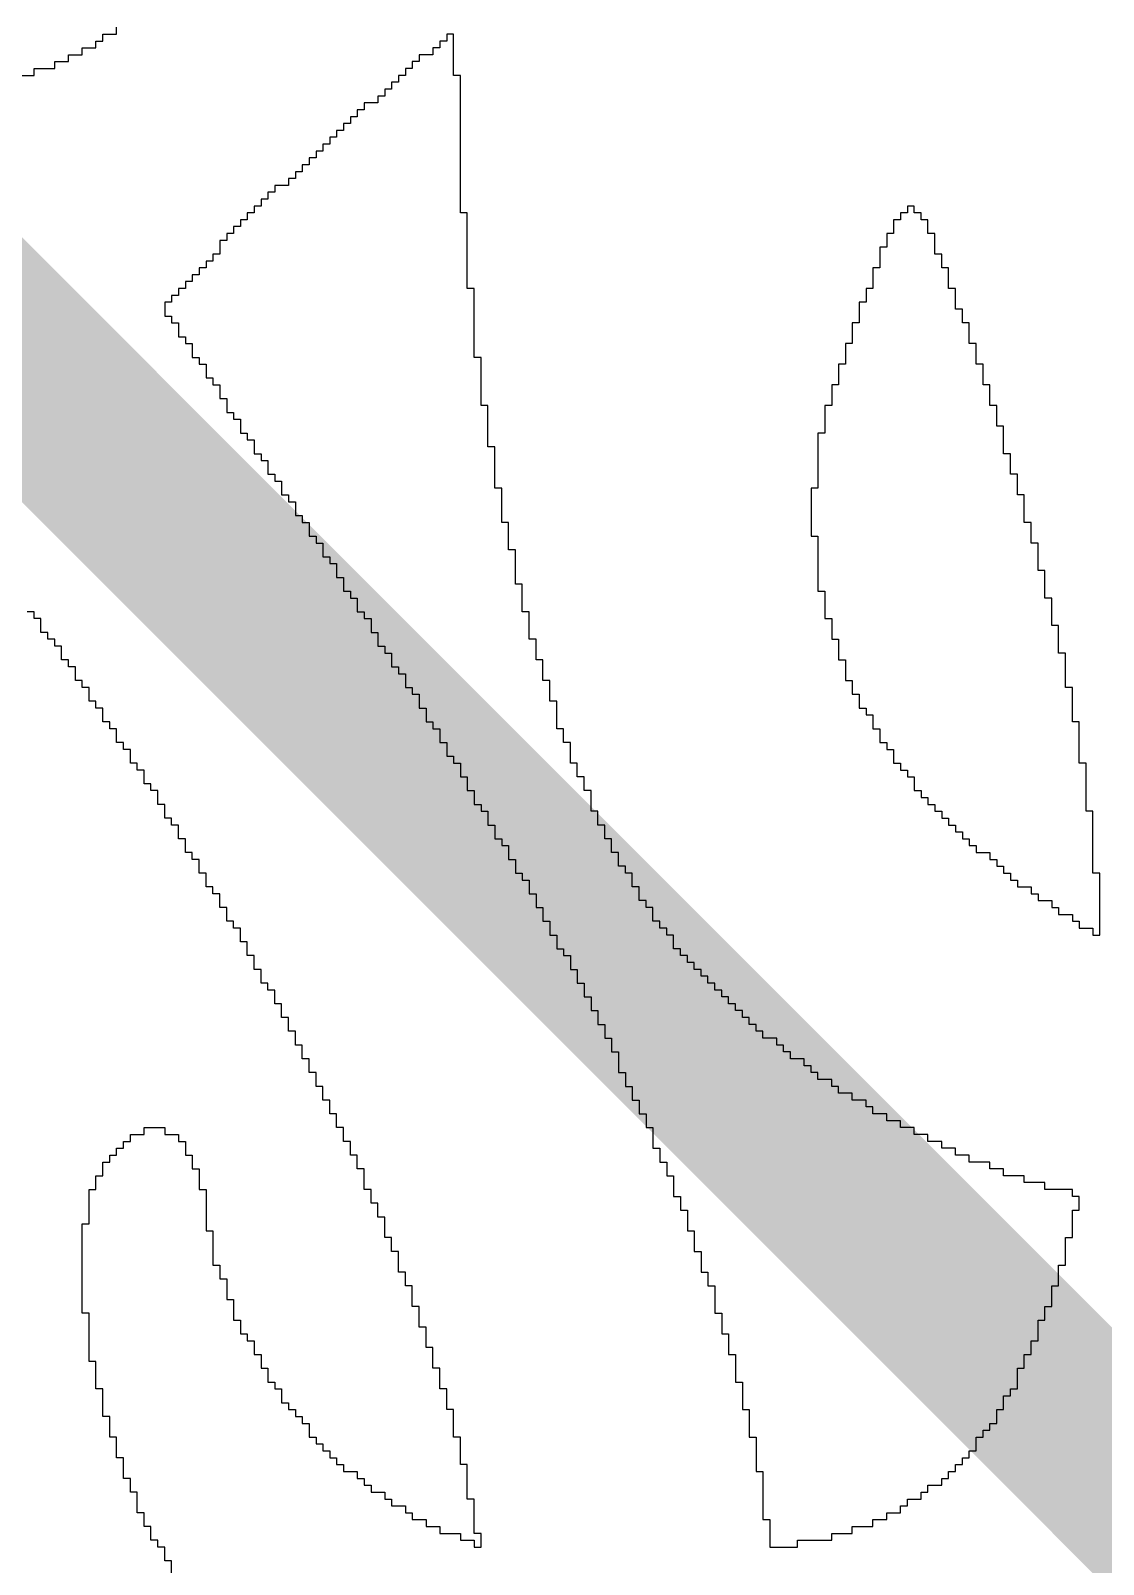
# Model space of a CAD drawing. Header units: inches. Extents: x -0.1 to 88.5, y -0.1 to 66.5.
# Drawn here: x 4.328 to 5.783, y 12.064 to 14.144 of the extents above; entities that cross this region are included whole.
import ezdxf

# ---------------------------------------------------------------- set-up
doc = ezdxf.new("R2010")
doc.units = ezdxf.units.IN
doc.layers.add('Mechanical 7', color=56, linetype='Continuous')
doc.layers.add('Top Overlay', color=2, linetype='Continuous')

msp = doc.modelspace()

# ---------------------------------------------------------------- linework, layer by layer
at = {"layer": 'Mechanical 7'}
msp.add_lwpolyline([(0, 18, 0.254, 0.254, 0), (18, 0, 0.254, 0.254, 0)], format="xyseb", dxfattribs=at)
at = {"layer": 'Top Overlay'}
for p, q in [((4.4444, 14.1392), (4.4444, 14.1485)), ((4.4164, 14.1205), (4.4164, 14.1298)), ((4.4164, 14.1298), (4.4257, 14.1298)), ((4.4257, 14.1298), (4.4257, 14.1392)), ((4.4257, 14.1392), (4.4444, 14.1392)), ((4.8922, 14.1298), (4.8828, 14.1298)), ((4.8828, 14.1298), (4.8828, 14.1205)), ((4.9015, 14.1392), (4.8922, 14.1392)), ((4.8922, 14.1392), (4.8922, 14.1298)), ((4.9015, 14.0832), (4.9015, 14.1392)), ((4.3791, 14.1019), (4.3791, 14.1112)), ((4.3791, 14.1112), (4.3978, 14.1112)), ((4.3978, 14.1112), (4.3978, 14.1205)), ((4.3978, 14.1205), (4.4164, 14.1205)), ((4.8735, 14.1112), (4.8548, 14.1112)), ((4.8548, 14.1112), (4.8548, 14.1019)), ((4.8828, 14.1205), (4.8735, 14.1205)), ((4.8735, 14.1205), (4.8735, 14.1112)), ((4.2858, 14.0832), (4.3325, 14.0832)), ((4.3325, 14.0832), (4.3325, 14.0925)), ((4.3325, 14.0925), (4.3604, 14.0925)), ((4.3604, 14.0925), (4.3604, 14.1019)), ((4.3604, 14.1019), (4.3791, 14.1019)), ((4.8362, 14.0832), (4.8269, 14.0832)), ((4.8269, 14.0832), (4.8269, 14.0739)), ((4.8455, 14.0925), (4.8362, 14.0925)), ((4.8362, 14.0925), (4.8362, 14.0832)), ((4.8548, 14.1019), (4.8455, 14.1019)), ((4.8455, 14.1019), (4.8455, 14.0925)), ((4.9108, 14.0832), (4.9015, 14.0832)), ((4.9108, 13.8966), (4.9108, 14.0832)), ((4.8175, 14.0646), (4.8082, 14.0646)), ((4.8082, 14.0646), (4.8082, 14.0552)), ((4.8269, 14.0739), (4.8175, 14.0739)), ((4.8175, 14.0739), (4.8175, 14.0646)), ((4.7989, 14.0459), (4.7802, 14.0459)), ((4.7802, 14.0459), (4.7802, 14.0366)), ((4.8082, 14.0552), (4.7989, 14.0552)), ((4.7989, 14.0552), (4.7989, 14.0459)), ((4.7709, 14.0272), (4.7616, 14.0272)), ((4.7616, 14.0272), (4.7616, 14.0179)), ((4.7802, 14.0366), (4.7709, 14.0366)), ((4.7709, 14.0366), (4.7709, 14.0272)), ((4.7522, 14.0086), (4.7429, 14.0086)), ((4.7429, 14.0086), (4.7429, 13.9993)), ((4.7616, 14.0179), (4.7522, 14.0179)), ((4.7522, 14.0179), (4.7522, 14.0086)), ((4.7243, 13.9806), (4.7149, 13.9806)), ((4.7149, 13.9806), (4.7149, 13.9713)), ((4.7336, 13.9899), (4.7243, 13.9899)), ((4.7243, 13.9899), (4.7243, 13.9806)), ((4.7429, 13.9993), (4.7336, 13.9993)), ((4.7336, 13.9993), (4.7336, 13.9899)), ((4.7056, 13.9619), (4.6963, 13.9619)), ((4.6963, 13.9619), (4.6963, 13.9526)), ((4.7149, 13.9713), (4.7056, 13.9713)), ((4.7056, 13.9713), (4.7056, 13.9619)), ((4.6869, 13.9433), (4.6776, 13.9433)), ((4.6776, 13.9433), (4.6776, 13.934)), ((4.6963, 13.9526), (4.6869, 13.9526)), ((4.6869, 13.9526), (4.6869, 13.9433)), ((4.659, 13.9246), (4.6496, 13.9246)), ((4.6496, 13.9246), (4.6496, 13.9153)), ((4.6776, 13.934), (4.659, 13.934)), ((4.659, 13.934), (4.659, 13.9246)), ((4.631, 13.8966), (4.6216, 13.8966)), ((4.6216, 13.8966), (4.6216, 13.8873)), ((4.6403, 13.906), (4.631, 13.906)), ((4.631, 13.906), (4.631, 13.8966)), ((4.6496, 13.9153), (4.6403, 13.9153)), ((4.6403, 13.9153), (4.6403, 13.906)), ((4.9201, 13.8966), (4.9108, 13.8966)), ((4.9201, 13.794), (4.9201, 13.8966)), ((5.5172, 13.8966), (5.5078, 13.8966)), ((5.5078, 13.8966), (5.5078, 13.8873)), ((5.5265, 13.906), (5.5172, 13.906)), ((5.5172, 13.906), (5.5172, 13.8966)), ((5.5265, 13.8966), (5.5265, 13.906)), ((5.5358, 13.8966), (5.5265, 13.8966)), ((5.5358, 13.8873), (5.5358, 13.8966)), ((4.6123, 13.878), (4.603, 13.878)), ((4.603, 13.878), (4.603, 13.8687)), ((4.6216, 13.8873), (4.6123, 13.8873)), ((4.6123, 13.8873), (4.6123, 13.878)), ((5.5078, 13.8873), (5.4985, 13.8873)), ((5.4985, 13.8873), (5.4985, 13.8687)), ((5.5451, 13.8873), (5.5358, 13.8873)), ((5.5451, 13.8687), (5.5451, 13.8873)), ((4.5937, 13.8593), (4.5843, 13.8593)), ((4.5843, 13.8593), (4.5843, 13.8407)), ((4.603, 13.8687), (4.5937, 13.8687)), ((4.5937, 13.8687), (4.5937, 13.8593)), ((5.4985, 13.8687), (5.4892, 13.8687)), ((5.4892, 13.8687), (5.4892, 13.85)), ((5.5545, 13.8687), (5.5451, 13.8687)), ((5.5545, 13.8407), (5.5545, 13.8687)), ((4.5843, 13.8407), (4.575, 13.8407)), ((4.575, 13.8407), (4.575, 13.8313)), ((5.4892, 13.85), (5.4798, 13.85)), ((5.4798, 13.85), (5.4798, 13.822)), ((5.5638, 13.8407), (5.5545, 13.8407)), ((5.5638, 13.822), (5.5638, 13.8407)), ((4.5657, 13.822), (4.5563, 13.822)), ((4.5563, 13.822), (4.5563, 13.8127)), ((4.575, 13.8313), (4.5657, 13.8313)), ((4.5657, 13.8313), (4.5657, 13.822)), ((5.4798, 13.822), (5.4705, 13.822)), ((5.4705, 13.822), (5.4705, 13.794)), ((5.5731, 13.822), (5.5638, 13.822)), ((5.5731, 13.794), (5.5731, 13.822)), ((4.5377, 13.794), (4.5284, 13.794)), ((4.5284, 13.794), (4.5284, 13.7847)), ((4.547, 13.8034), (4.5377, 13.8034)), ((4.5377, 13.8034), (4.5377, 13.794)), ((4.5563, 13.8127), (4.547, 13.8127)), ((4.547, 13.8127), (4.547, 13.8034)), ((4.9295, 13.794), (4.9201, 13.794)), ((4.9295, 13.7007), (4.9295, 13.794)), ((5.4705, 13.794), (5.4612, 13.794)), ((5.4612, 13.794), (5.4612, 13.7754)), ((5.5825, 13.794), (5.5731, 13.794)), ((5.5825, 13.766), (5.5825, 13.794)), ((4.519, 13.7754), (4.5097, 13.7754)), ((4.5097, 13.7754), (4.5097, 13.7567)), ((4.5284, 13.7847), (4.519, 13.7847)), ((4.519, 13.7847), (4.519, 13.7754)), ((5.4612, 13.7754), (5.4519, 13.7754)), ((5.4519, 13.7754), (5.4519, 13.7474)), ((4.5097, 13.7567), (4.519, 13.7567)), ((4.519, 13.7567), (4.519, 13.7474)), ((5.5918, 13.766), (5.5825, 13.766)), ((5.5918, 13.7474), (5.5918, 13.766)), ((4.519, 13.7474), (4.5284, 13.7474)), ((4.5284, 13.7474), (4.5284, 13.7287)), ((5.4519, 13.7474), (5.4425, 13.7474)), ((5.4425, 13.7474), (5.4425, 13.7194)), ((5.6011, 13.7474), (5.5918, 13.7474)), ((5.6011, 13.7194), (5.6011, 13.7474)), ((4.5284, 13.7287), (4.5377, 13.7287)), ((4.5377, 13.7287), (4.5377, 13.7194)), ((4.5377, 13.7194), (4.547, 13.7194)), ((4.547, 13.7194), (4.547, 13.7007)), ((5.4425, 13.7194), (5.4332, 13.7194)), ((5.4332, 13.7194), (5.4332, 13.6914)), ((5.6104, 13.7194), (5.6011, 13.7194)), ((5.6104, 13.6914), (5.6104, 13.7194)), ((4.547, 13.7007), (4.5563, 13.7007)), ((4.5563, 13.7007), (4.5563, 13.6914)), ((4.5563, 13.6914), (4.5657, 13.6914)), ((4.5657, 13.6914), (4.5657, 13.6728)), ((4.9388, 13.7007), (4.9295, 13.7007)), ((4.9388, 13.6354), (4.9388, 13.7007)), ((5.4332, 13.6914), (5.4239, 13.6914)), ((5.4239, 13.6914), (5.4239, 13.6634)), ((5.6198, 13.6914), (5.6104, 13.6914)), ((5.6198, 13.6634), (5.6198, 13.6914)), ((4.5657, 13.6728), (4.575, 13.6728)), ((4.575, 13.6728), (4.575, 13.6634)), ((4.575, 13.6634), (4.5843, 13.6634)), ((4.5843, 13.6634), (4.5843, 13.6448)), ((5.4239, 13.6634), (5.4146, 13.6634)), ((5.4146, 13.6634), (5.4146, 13.6354)), ((5.6291, 13.6634), (5.6198, 13.6634)), ((5.6291, 13.6354), (5.6291, 13.6634)), ((4.5843, 13.6448), (4.5937, 13.6448)), ((4.5937, 13.6448), (4.5937, 13.6261)), ((4.5937, 13.6261), (4.603, 13.6261)), ((4.603, 13.6261), (4.603, 13.6168)), ((4.9481, 13.6354), (4.9388, 13.6354)), ((4.9481, 13.5795), (4.9481, 13.6354)), ((5.4146, 13.6354), (5.4052, 13.6354)), ((5.4052, 13.6354), (5.4052, 13.5981)), ((5.6384, 13.6354), (5.6291, 13.6354)), ((5.6384, 13.6075), (5.6384, 13.6354)), ((4.603, 13.6168), (4.6123, 13.6168)), ((4.6123, 13.6168), (4.6123, 13.5981)), ((5.6478, 13.6075), (5.6384, 13.6075)), ((5.6478, 13.5701), (5.6478, 13.6075)), ((4.6123, 13.5981), (4.6216, 13.5981)), ((4.6216, 13.5981), (4.6216, 13.5888)), ((4.6216, 13.5888), (4.631, 13.5888)), ((4.631, 13.5888), (4.631, 13.5701)), ((5.4052, 13.5981), (5.3959, 13.5981)), ((5.3959, 13.5981), (5.3959, 13.5235)), ((4.631, 13.5701), (4.6403, 13.5701)), ((4.6403, 13.5701), (4.6403, 13.5608)), ((4.9575, 13.5795), (4.9481, 13.5795)), ((4.9575, 13.5235), (4.9575, 13.5795)), ((5.6571, 13.5701), (5.6478, 13.5701)), ((5.6571, 13.5422), (5.6571, 13.5701)), ((4.6403, 13.5608), (4.6496, 13.5608)), ((4.6496, 13.5608), (4.6496, 13.5422)), ((4.6496, 13.5422), (4.659, 13.5422)), ((4.659, 13.5422), (4.659, 13.5328)), ((4.659, 13.5328), (4.6683, 13.5328)), ((4.6683, 13.5328), (4.6683, 13.5142)), ((4.9668, 13.5235), (4.9575, 13.5235)), ((4.9668, 13.4769), (4.9668, 13.5235)), ((5.3959, 13.5235), (5.3866, 13.5235)), ((5.3866, 13.5235), (5.3866, 13.4582)), ((5.6664, 13.5422), (5.6571, 13.5422)), ((5.6664, 13.5142), (5.6664, 13.5422)), ((4.6683, 13.5142), (4.6776, 13.5142)), ((4.6776, 13.5142), (4.6776, 13.5048)), ((4.6776, 13.5048), (4.6869, 13.5048)), ((4.6869, 13.5048), (4.6869, 13.4862)), ((5.6757, 13.5142), (5.6664, 13.5142)), ((5.6757, 13.4769), (5.6757, 13.5142)), ((4.6869, 13.4862), (4.6963, 13.4862)), ((4.6963, 13.4862), (4.6963, 13.4769)), ((4.6963, 13.4769), (4.7056, 13.4769)), ((4.7056, 13.4769), (4.7056, 13.4582)), ((4.9761, 13.4769), (4.9668, 13.4769)), ((4.9761, 13.4396), (4.9761, 13.4769)), ((5.6851, 13.4769), (5.6757, 13.4769)), ((5.6851, 13.4489), (5.6851, 13.4769)), ((4.7056, 13.4582), (4.7149, 13.4582)), ((4.7149, 13.4582), (4.7149, 13.4489)), ((4.7149, 13.4489), (4.7243, 13.4489)), ((4.7243, 13.4489), (4.7243, 13.4302)), ((4.9854, 13.4396), (4.9761, 13.4396)), ((4.9854, 13.3929), (4.9854, 13.4396)), ((5.3866, 13.4582), (5.3959, 13.4582)), ((5.3959, 13.4582), (5.3959, 13.3836)), ((5.6944, 13.4489), (5.6851, 13.4489)), ((5.6944, 13.4116), (5.6944, 13.4489)), ((4.7243, 13.4302), (4.7336, 13.4302)), ((4.7336, 13.4302), (4.7336, 13.4209)), ((4.7336, 13.4209), (4.7429, 13.4209)), ((4.7429, 13.4209), (4.7429, 13.4022)), ((4.7429, 13.4022), (4.7522, 13.4022)), ((4.7522, 13.4022), (4.7522, 13.3836)), ((5.7037, 13.4116), (5.6944, 13.4116)), ((5.7037, 13.3743), (5.7037, 13.4116)), ((4.7522, 13.3836), (4.7616, 13.3836)), ((4.7616, 13.3836), (4.7616, 13.3743)), ((4.9948, 13.3929), (4.9854, 13.3929)), ((4.9948, 13.3556), (4.9948, 13.3929)), ((5.3959, 13.3836), (5.4052, 13.3836)), ((5.4052, 13.3836), (5.4052, 13.3463)), ((4.3325, 13.3556), (4.3231, 13.3556)), ((4.3325, 13.3463), (4.3325, 13.3556)), ((4.7616, 13.3743), (4.7709, 13.3743)), ((4.7709, 13.3743), (4.7709, 13.3556)), ((4.7709, 13.3556), (4.7802, 13.3556)), ((4.7802, 13.3556), (4.7802, 13.3463)), ((5.0041, 13.3556), (4.9948, 13.3556)), ((5.0041, 13.3183), (5.0041, 13.3556)), ((5.7131, 13.3743), (5.7037, 13.3743)), ((5.7131, 13.3369), (5.7131, 13.3743)), ((4.3418, 13.3463), (4.3325, 13.3463)), ((4.3418, 13.3276), (4.3418, 13.3463)), ((4.7802, 13.3463), (4.7896, 13.3463)), ((4.7896, 13.3463), (4.7896, 13.3276)), ((5.4052, 13.3463), (5.4146, 13.3463)), ((5.4146, 13.3463), (5.4146, 13.3183)), ((5.7224, 13.3369), (5.7131, 13.3369)), ((5.7224, 13.2996), (5.7224, 13.3369)), ((4.3511, 13.3276), (4.3418, 13.3276)), ((4.3511, 13.3183), (4.3511, 13.3276)), ((4.3604, 13.3183), (4.3511, 13.3183)), ((4.3604, 13.309), (4.3604, 13.3183)), ((4.7896, 13.3276), (4.7989, 13.3276)), ((4.7989, 13.3276), (4.7989, 13.309)), ((5.0134, 13.3183), (5.0041, 13.3183)), ((5.0134, 13.2903), (5.0134, 13.3183)), ((5.4146, 13.3183), (5.4239, 13.3183)), ((5.4239, 13.3183), (5.4239, 13.2903)), ((4.3698, 13.309), (4.3604, 13.309)), ((4.3698, 13.2903), (4.3698, 13.309)), ((4.7989, 13.309), (4.8082, 13.309)), ((4.8082, 13.309), (4.8082, 13.2996)), ((4.8082, 13.2996), (4.8175, 13.2996)), ((4.8175, 13.2996), (4.8175, 13.281)), ((5.7317, 13.2996), (5.7224, 13.2996)), ((5.7317, 13.253), (5.7317, 13.2996)), ((4.3791, 13.2903), (4.3698, 13.2903)), ((4.3791, 13.281), (4.3791, 13.2903)), ((4.3884, 13.281), (4.3791, 13.281)), ((4.3884, 13.2623), (4.3884, 13.281)), ((4.8175, 13.281), (4.8269, 13.281)), ((4.8269, 13.281), (4.8269, 13.2716)), ((5.0228, 13.2903), (5.0134, 13.2903)), ((5.0228, 13.2623), (5.0228, 13.2903)), ((5.4239, 13.2903), (5.4332, 13.2903)), ((5.4332, 13.2903), (5.4332, 13.2623)), ((4.3978, 13.2623), (4.3884, 13.2623)), ((4.3978, 13.253), (4.3978, 13.2623)), ((4.4071, 13.253), (4.3978, 13.253)), ((4.4071, 13.2343), (4.4071, 13.253)), ((4.8269, 13.2716), (4.8362, 13.2716)), ((4.8362, 13.2716), (4.8362, 13.253)), ((4.8362, 13.253), (4.8455, 13.253)), ((4.8455, 13.253), (4.8455, 13.2437)), ((5.0321, 13.2623), (5.0228, 13.2623)), ((5.0321, 13.2343), (5.0321, 13.2623)), ((5.4332, 13.2623), (5.4425, 13.2623)), ((5.4425, 13.2623), (5.4425, 13.2437)), ((5.741, 13.253), (5.7317, 13.253)), ((5.741, 13.2063), (5.741, 13.253)), ((4.4164, 13.2343), (4.4071, 13.2343)), ((4.4164, 13.225), (4.4164, 13.2343)), ((4.8455, 13.2437), (4.8548, 13.2437)), ((4.8548, 13.2437), (4.8548, 13.225)), ((5.0414, 13.2343), (5.0321, 13.2343)), ((5.0414, 13.197), (5.0414, 13.2343)), ((5.4425, 13.2437), (5.4519, 13.2437)), ((5.4519, 13.2437), (5.4519, 13.225)), ((4.4257, 13.225), (4.4164, 13.225)), ((4.4257, 13.2063), (4.4257, 13.225)), ((4.8548, 13.225), (4.8642, 13.225)), ((4.8642, 13.225), (4.8642, 13.2063)), ((5.4519, 13.225), (5.4612, 13.225)), ((5.4612, 13.225), (5.4612, 13.2157)), ((5.4612, 13.2157), (5.4705, 13.2157)), ((5.4705, 13.2157), (5.4705, 13.197)), ((4.4351, 13.2063), (4.4257, 13.2063)), ((4.4351, 13.197), (4.4351, 13.2063)), ((4.4444, 13.197), (4.4351, 13.197)), ((4.4444, 13.1784), (4.4444, 13.197)), ((4.8642, 13.2063), (4.8735, 13.2063)), ((4.8735, 13.2063), (4.8735, 13.197)), ((4.8735, 13.197), (4.8828, 13.197)), ((4.8828, 13.197), (4.8828, 13.1784)), ((5.0507, 13.197), (5.0414, 13.197)), ((5.0507, 13.1784), (5.0507, 13.197)), ((5.4705, 13.197), (5.4798, 13.197)), ((5.4798, 13.197), (5.4798, 13.1784)), ((5.7504, 13.2063), (5.741, 13.2063)), ((5.7504, 13.1504), (5.7504, 13.2063)), ((4.4537, 13.1784), (4.4444, 13.1784)), ((4.4537, 13.169), (4.4537, 13.1784)), ((4.4631, 13.169), (4.4537, 13.169)), ((4.4631, 13.1504), (4.4631, 13.169)), ((4.8828, 13.1784), (4.8922, 13.1784)), ((4.8922, 13.1784), (4.8922, 13.1597)), ((5.0601, 13.1784), (5.0507, 13.1784)), ((5.0601, 13.1504), (5.0601, 13.1784)), ((5.4798, 13.1784), (5.4892, 13.1784)), ((5.4892, 13.1784), (5.4892, 13.169)), ((5.4892, 13.169), (5.4985, 13.169)), ((5.4985, 13.169), (5.4985, 13.1504)), ((4.4724, 13.1504), (4.4631, 13.1504)), ((4.4724, 13.141), (4.4724, 13.1504)), ((4.8922, 13.1597), (4.9015, 13.1597)), ((4.9015, 13.1597), (4.9015, 13.1504)), ((4.9015, 13.1504), (4.9108, 13.1504)), ((4.9108, 13.1504), (4.9108, 13.1317)), ((5.0694, 13.1504), (5.0601, 13.1504)), ((5.0694, 13.1317), (5.0694, 13.1504)), ((5.4985, 13.1504), (5.5078, 13.1504)), ((5.5078, 13.1504), (5.5078, 13.141)), ((5.7597, 13.1504), (5.7504, 13.1504)), ((5.7597, 13.0851), (5.7597, 13.1504)), ((4.4817, 13.141), (4.4724, 13.141)), ((4.4817, 13.1224), (4.4817, 13.141)), ((4.9108, 13.1317), (4.9201, 13.1317)), ((4.9201, 13.1317), (4.9201, 13.1131)), ((5.0787, 13.1317), (5.0694, 13.1317)), ((5.0787, 13.1131), (5.0787, 13.1317)), ((5.5078, 13.141), (5.5172, 13.141)), ((5.5172, 13.141), (5.5172, 13.1317)), ((5.5172, 13.1317), (5.5265, 13.1317)), ((5.5265, 13.1317), (5.5265, 13.1131)), ((4.491, 13.1224), (4.4817, 13.1224)), ((4.491, 13.1131), (4.491, 13.1224)), ((4.5004, 13.1131), (4.491, 13.1131)), ((4.5004, 13.0944), (4.5004, 13.1131)), ((4.9201, 13.1131), (4.9295, 13.1131)), ((4.9295, 13.1131), (4.9295, 13.0944)), ((5.0881, 13.1131), (5.0787, 13.1131)), ((5.0881, 13.0851), (5.0881, 13.1131)), ((5.5265, 13.1131), (5.5358, 13.1131)), ((5.5358, 13.1131), (5.5358, 13.1037)), ((4.5097, 13.0944), (4.5004, 13.0944)), ((4.5097, 13.0757), (4.5097, 13.0944)), ((4.9295, 13.0944), (4.9388, 13.0944)), ((4.9388, 13.0944), (4.9388, 13.0851)), ((4.9388, 13.0851), (4.9481, 13.0851)), ((4.9481, 13.0851), (4.9481, 13.0664)), ((5.0974, 13.0851), (5.0881, 13.0851)), ((5.0974, 13.0664), (5.0974, 13.0851)), ((5.5358, 13.1037), (5.5451, 13.1037)), ((5.5451, 13.1037), (5.5451, 13.0944)), ((5.5451, 13.0944), (5.5545, 13.0944)), ((5.5545, 13.0944), (5.5545, 13.0851)), ((5.5545, 13.0851), (5.5638, 13.0851)), ((5.5638, 13.0851), (5.5638, 13.0757)), ((5.769, 13.0851), (5.7597, 13.0851)), ((5.769, 13.0011), (5.769, 13.0851)), ((4.519, 13.0757), (4.5097, 13.0757)), ((4.519, 13.0664), (4.519, 13.0757)), ((4.5284, 13.0664), (4.519, 13.0664)), ((4.5284, 13.0478), (4.5284, 13.0664)), ((4.9481, 13.0664), (4.9575, 13.0664)), ((4.9575, 13.0664), (4.9575, 13.0478)), ((5.1067, 13.0664), (5.0974, 13.0664)), ((5.1067, 13.0478), (5.1067, 13.0664)), ((5.5638, 13.0757), (5.5731, 13.0757)), ((5.5731, 13.0757), (5.5731, 13.0664)), ((5.5731, 13.0664), (5.5825, 13.0664)), ((5.5825, 13.0664), (5.5825, 13.0571)), ((4.5377, 13.0478), (4.5284, 13.0478)), ((4.5377, 13.0291), (4.5377, 13.0478)), ((4.9575, 13.0478), (4.9668, 13.0478)), ((4.9668, 13.0478), (4.9668, 13.0384)), ((5.116, 13.0478), (5.1067, 13.0478)), ((5.116, 13.0291), (5.116, 13.0478)), ((5.5825, 13.0571), (5.5918, 13.0571)), ((5.5918, 13.0571), (5.5918, 13.0478)), ((5.5918, 13.0478), (5.6011, 13.0478)), ((5.6011, 13.0478), (5.6011, 13.0384)), ((4.547, 13.0291), (4.5377, 13.0291)), ((4.547, 13.0198), (4.547, 13.0291)), ((4.9668, 13.0384), (4.9761, 13.0384)), ((4.9761, 13.0384), (4.9761, 13.0198)), ((5.1254, 13.0291), (5.116, 13.0291)), ((5.1254, 13.0104), (5.1254, 13.0291)), ((5.6011, 13.0384), (5.6104, 13.0384)), ((5.6104, 13.0384), (5.6104, 13.0291)), ((5.6104, 13.0291), (5.6291, 13.0291)), ((5.6291, 13.0291), (5.6291, 13.0198)), ((4.5563, 13.0198), (4.547, 13.0198)), ((4.5563, 13.0011), (4.5563, 13.0198)), ((4.9761, 13.0198), (4.9854, 13.0198)), ((4.9854, 13.0198), (4.9854, 13.0011)), ((5.1347, 13.0104), (5.1254, 13.0104)), ((5.1347, 13.0011), (5.1347, 13.0104)), ((5.6291, 13.0198), (5.6384, 13.0198)), ((5.6384, 13.0198), (5.6384, 13.0104)), ((5.6384, 13.0104), (5.6478, 13.0104)), ((5.6478, 13.0104), (5.6478, 13.0011)), ((4.5657, 13.0011), (4.5563, 13.0011)), ((4.5657, 12.9825), (4.5657, 13.0011)), ((4.575, 12.9825), (4.5657, 12.9825)), ((4.575, 12.9731), (4.575, 12.9825)), ((4.9854, 13.0011), (4.9948, 13.0011)), ((4.9948, 13.0011), (4.9948, 12.9918)), ((4.9948, 12.9918), (5.0041, 12.9918)), ((5.0041, 12.9918), (5.0041, 12.9731)), ((5.144, 13.0011), (5.1347, 13.0011)), ((5.144, 12.9825), (5.144, 13.0011)), ((5.1534, 12.9825), (5.144, 12.9825)), ((5.1534, 12.9638), (5.1534, 12.9825)), ((5.6478, 13.0011), (5.6571, 13.0011)), ((5.6571, 13.0011), (5.6571, 12.9918)), ((5.6571, 12.9918), (5.6664, 12.9918)), ((5.6664, 12.9918), (5.6664, 12.9825)), ((5.6664, 12.9825), (5.6851, 12.9825)), ((5.6851, 12.9825), (5.6851, 12.9731)), ((5.7784, 13.0011), (5.769, 13.0011)), ((5.7784, 12.9172), (5.7784, 13.0011)), ((4.5843, 12.9731), (4.575, 12.9731)), ((4.5843, 12.9545), (4.5843, 12.9731)), ((5.0041, 12.9731), (5.0134, 12.9731)), ((5.0134, 12.9731), (5.0134, 12.9545)), ((5.1627, 12.9638), (5.1534, 12.9638)), ((5.1627, 12.9545), (5.1627, 12.9638)), ((5.6851, 12.9731), (5.6944, 12.9731)), ((5.6944, 12.9731), (5.6944, 12.9638)), ((5.6944, 12.9638), (5.7131, 12.9638)), ((5.7131, 12.9638), (5.7131, 12.9545)), ((4.5937, 12.9545), (4.5843, 12.9545)), ((4.5937, 12.9358), (4.5937, 12.9545)), ((5.0134, 12.9545), (5.0228, 12.9545)), ((5.0228, 12.9545), (5.0228, 12.9358)), ((5.172, 12.9545), (5.1627, 12.9545)), ((5.172, 12.9358), (5.172, 12.9545)), ((5.7131, 12.9545), (5.7224, 12.9545)), ((5.7224, 12.9545), (5.7224, 12.9451)), ((5.7224, 12.9451), (5.741, 12.9451)), ((5.741, 12.9451), (5.741, 12.9358)), ((4.603, 12.9358), (4.5937, 12.9358)), ((4.603, 12.9265), (4.603, 12.9358)), ((4.6123, 12.9265), (4.603, 12.9265)), ((4.6123, 12.9078), (4.6123, 12.9265)), ((5.0228, 12.9358), (5.0321, 12.9358)), ((5.0321, 12.9358), (5.0321, 12.9172)), ((5.1813, 12.9358), (5.172, 12.9358)), ((5.1813, 12.9265), (5.1813, 12.9358)), ((5.1907, 12.9265), (5.1813, 12.9265)), ((5.1907, 12.9172), (5.1907, 12.9265)), ((5.741, 12.9358), (5.7504, 12.9358)), ((5.7504, 12.9358), (5.7504, 12.9265)), ((5.7504, 12.9265), (5.769, 12.9265)), ((5.769, 12.9265), (5.769, 12.9172)), ((4.6216, 12.9078), (4.6123, 12.9078)), ((4.6216, 12.8892), (4.6216, 12.9078)), ((5.0321, 12.9172), (5.0414, 12.9172)), ((5.0414, 12.9172), (5.0414, 12.8985)), ((5.0414, 12.8985), (5.0507, 12.8985)), ((5.0507, 12.8985), (5.0507, 12.8892)), ((5.2, 12.9172), (5.1907, 12.9172)), ((5.2, 12.8985), (5.2, 12.9172)), ((5.2093, 12.8985), (5.2, 12.8985)), ((5.2093, 12.8892), (5.2093, 12.8985)), ((5.769, 12.9172), (5.7784, 12.9172)), ((4.631, 12.8892), (4.6216, 12.8892)), ((4.631, 12.8705), (4.631, 12.8892)), ((5.0507, 12.8892), (5.0601, 12.8892)), ((5.0601, 12.8892), (5.0601, 12.8705)), ((5.2187, 12.8892), (5.2093, 12.8892)), ((5.2187, 12.8798), (5.2187, 12.8892)), ((5.228, 12.8798), (5.2187, 12.8798)), ((5.228, 12.8705), (5.228, 12.8798)), ((4.6403, 12.8705), (4.631, 12.8705)), ((4.6403, 12.8519), (4.6403, 12.8705)), ((5.0601, 12.8705), (5.0694, 12.8705)), ((5.0694, 12.8705), (5.0694, 12.8519)), ((5.2373, 12.8705), (5.228, 12.8705)), ((5.2373, 12.8612), (5.2373, 12.8705)), ((5.2466, 12.8612), (5.2373, 12.8612)), ((5.2466, 12.8519), (5.2466, 12.8612)), ((4.6496, 12.8519), (4.6403, 12.8519)), ((4.6496, 12.8425), (4.6496, 12.8519)), ((4.659, 12.8425), (4.6496, 12.8425)), ((4.659, 12.8239), (4.659, 12.8425)), ((5.0694, 12.8519), (5.0787, 12.8519)), ((5.0787, 12.8519), (5.0787, 12.8332)), ((5.256, 12.8519), (5.2466, 12.8519)), ((5.256, 12.8425), (5.256, 12.8519)), ((5.2653, 12.8425), (5.256, 12.8425)), ((5.2653, 12.8332), (5.2653, 12.8425)), ((4.6683, 12.8239), (4.659, 12.8239)), ((4.6683, 12.8052), (4.6683, 12.8239)), ((5.0787, 12.8332), (5.0881, 12.8332)), ((5.0881, 12.8332), (5.0881, 12.8146)), ((5.0881, 12.8146), (5.0974, 12.8146)), ((5.0974, 12.8146), (5.0974, 12.7959)), ((5.2746, 12.8332), (5.2653, 12.8332)), ((5.2746, 12.8239), (5.2746, 12.8332)), ((5.284, 12.8239), (5.2746, 12.8239)), ((5.284, 12.8146), (5.284, 12.8239)), ((5.2933, 12.8146), (5.284, 12.8146)), ((5.2933, 12.8052), (5.2933, 12.8146)), ((4.6776, 12.8052), (4.6683, 12.8052)), ((4.6776, 12.7866), (4.6776, 12.8052)), ((5.0974, 12.7959), (5.1067, 12.7959)), ((5.1067, 12.7959), (5.1067, 12.7772)), ((5.3026, 12.8052), (5.2933, 12.8052)), ((5.3026, 12.7959), (5.3026, 12.8052)), ((5.3119, 12.7959), (5.3026, 12.7959)), ((5.3119, 12.7866), (5.3119, 12.7959)), ((4.6869, 12.7866), (4.6776, 12.7866)), ((4.6869, 12.7679), (4.6869, 12.7866)), ((5.1067, 12.7772), (5.116, 12.7772)), ((5.116, 12.7772), (5.116, 12.7586)), ((5.3213, 12.7866), (5.3119, 12.7866)), ((5.3213, 12.7772), (5.3213, 12.7866)), ((5.3399, 12.7772), (5.3213, 12.7772)), ((5.3399, 12.7679), (5.3399, 12.7772)), ((4.6963, 12.7679), (4.6869, 12.7679)), ((4.6963, 12.7493), (4.6963, 12.7679)), ((5.116, 12.7586), (5.1254, 12.7586)), ((5.1254, 12.7586), (5.1254, 12.7306)), ((5.3493, 12.7679), (5.3399, 12.7679)), ((5.3493, 12.7586), (5.3493, 12.7679)), ((5.3586, 12.7586), (5.3493, 12.7586)), ((5.3586, 12.7493), (5.3586, 12.7586)), ((4.7056, 12.7493), (4.6963, 12.7493)), ((4.7056, 12.7306), (4.7056, 12.7493)), ((5.3772, 12.7493), (5.3586, 12.7493)), ((5.3772, 12.7399), (5.3772, 12.7493)), ((5.3866, 12.7399), (5.3772, 12.7399)), ((5.3866, 12.7306), (5.3866, 12.7399)), ((4.7149, 12.7306), (4.7056, 12.7306)), ((4.7149, 12.7119), (4.7149, 12.7306)), ((4.7243, 12.7119), (4.7149, 12.7119)), ((4.7243, 12.6933), (4.7243, 12.7119)), ((5.1254, 12.7306), (5.1347, 12.7306)), ((5.1347, 12.7306), (5.1347, 12.7119)), ((5.1347, 12.7119), (5.144, 12.7119)), ((5.144, 12.7119), (5.144, 12.6933)), ((5.3959, 12.7306), (5.3866, 12.7306)), ((5.3959, 12.7213), (5.3959, 12.7306)), ((5.4146, 12.7213), (5.3959, 12.7213)), ((5.4146, 12.7119), (5.4146, 12.7213)), ((5.4239, 12.7119), (5.4146, 12.7119)), ((5.4239, 12.7026), (5.4239, 12.7119)), ((4.7336, 12.6933), (4.7243, 12.6933)), ((4.7336, 12.6746), (4.7336, 12.6933)), ((5.144, 12.6933), (5.1534, 12.6933)), ((5.1534, 12.6933), (5.1534, 12.6746)), ((5.4425, 12.7026), (5.4239, 12.7026)), ((5.4425, 12.6933), (5.4425, 12.7026)), ((5.4612, 12.6933), (5.4425, 12.6933)), ((5.4612, 12.684), (5.4612, 12.6933)), ((4.7429, 12.6746), (4.7336, 12.6746)), ((4.7429, 12.656), (4.7429, 12.6746)), ((5.1534, 12.6746), (5.1627, 12.6746)), ((5.1627, 12.6746), (5.1627, 12.656)), ((5.4705, 12.684), (5.4612, 12.684)), ((5.4705, 12.6746), (5.4705, 12.684)), ((5.4892, 12.6746), (5.4705, 12.6746)), ((5.4892, 12.6653), (5.4892, 12.6746)), ((4.4817, 12.6466), (4.4817, 12.656)), ((4.4817, 12.656), (4.5097, 12.656)), ((4.5097, 12.656), (4.5097, 12.6466)), ((4.7522, 12.656), (4.7429, 12.656)), ((4.7522, 12.6373), (4.7522, 12.656)), ((5.1627, 12.656), (5.172, 12.656)), ((5.172, 12.656), (5.172, 12.628)), ((5.5078, 12.6653), (5.4892, 12.6653)), ((5.5078, 12.656), (5.5078, 12.6653)), ((5.5265, 12.656), (5.5078, 12.656)), ((5.5265, 12.6466), (5.5265, 12.656)), ((4.4444, 12.6187), (4.4444, 12.628)), ((4.4444, 12.628), (4.4537, 12.628)), ((4.4537, 12.628), (4.4537, 12.6373)), ((4.4537, 12.6373), (4.4631, 12.6373)), ((4.4631, 12.6373), (4.4631, 12.6466)), ((4.4631, 12.6466), (4.4817, 12.6466)), ((4.5097, 12.6466), (4.5284, 12.6466)), ((4.5284, 12.6466), (4.5284, 12.6373)), ((4.5284, 12.6373), (4.5377, 12.6373)), ((4.5377, 12.6373), (4.5377, 12.6187)), ((4.7616, 12.6373), (4.7522, 12.6373)), ((4.7616, 12.6187), (4.7616, 12.6373)), ((5.172, 12.628), (5.1813, 12.628)), ((5.1813, 12.628), (5.1813, 12.6093)), ((5.5451, 12.6466), (5.5265, 12.6466)), ((5.5451, 12.6373), (5.5451, 12.6466)), ((5.5638, 12.6373), (5.5451, 12.6373)), ((5.5638, 12.628), (5.5638, 12.6373)), ((5.5825, 12.628), (5.5638, 12.628)), ((5.5825, 12.6187), (5.5825, 12.628)), ((4.4257, 12.5907), (4.4257, 12.6093)), ((4.4257, 12.6093), (4.4351, 12.6093)), ((4.4351, 12.6093), (4.4351, 12.6187)), ((4.4351, 12.6187), (4.4444, 12.6187)), ((4.5377, 12.6187), (4.547, 12.6187)), ((4.547, 12.6187), (4.547, 12.6)), ((4.7709, 12.6187), (4.7616, 12.6187)), ((4.7709, 12.6), (4.7709, 12.6187)), ((5.1813, 12.6093), (5.1907, 12.6093)), ((5.1907, 12.6093), (5.1907, 12.5907)), ((5.6011, 12.6187), (5.5825, 12.6187)), ((5.6011, 12.6093), (5.6011, 12.6187)), ((5.6291, 12.6093), (5.6011, 12.6093)), ((5.6291, 12.6), (5.6291, 12.6093)), ((4.4164, 12.572), (4.4164, 12.5907)), ((4.4164, 12.5907), (4.4257, 12.5907)), ((4.547, 12.6), (4.5563, 12.6)), ((4.5563, 12.6), (4.5563, 12.572)), ((4.7802, 12.6), (4.7709, 12.6)), ((4.7802, 12.572), (4.7802, 12.6)), ((5.1907, 12.5907), (5.2, 12.5907)), ((5.2, 12.5907), (5.2, 12.5627)), ((5.6478, 12.6), (5.6291, 12.6)), ((5.6478, 12.5907), (5.6478, 12.6)), ((5.6757, 12.5907), (5.6478, 12.5907)), ((5.6757, 12.5813), (5.6757, 12.5907)), ((4.4071, 12.5254), (4.4071, 12.572)), ((4.4071, 12.572), (4.4164, 12.572)), ((4.5563, 12.572), (4.5657, 12.572)), ((4.5657, 12.572), (4.5657, 12.516)), ((4.7896, 12.572), (4.7802, 12.572)), ((4.7896, 12.5534), (4.7896, 12.572)), ((5.7037, 12.5813), (5.6757, 12.5813)), ((5.7037, 12.572), (5.7037, 12.5813)), ((5.741, 12.572), (5.7037, 12.572)), ((5.741, 12.5627), (5.741, 12.572)), ((4.7989, 12.5534), (4.7896, 12.5534)), ((4.7989, 12.5347), (4.7989, 12.5534)), ((5.2, 12.5627), (5.2093, 12.5627)), ((5.2093, 12.5627), (5.2093, 12.544)), ((5.2093, 12.544), (5.2187, 12.544)), ((5.2187, 12.544), (5.2187, 12.516)), ((5.7504, 12.5627), (5.741, 12.5627)), ((5.741, 12.5067), (5.741, 12.544)), ((5.741, 12.544), (5.7504, 12.544)), ((5.7504, 12.544), (5.7504, 12.5627)), ((4.3978, 12.4041), (4.3978, 12.5254)), ((4.3978, 12.5254), (4.4071, 12.5254)), ((4.8082, 12.5347), (4.7989, 12.5347)), ((4.8082, 12.5067), (4.8082, 12.5347)), ((4.5657, 12.516), (4.575, 12.516)), ((4.575, 12.516), (4.575, 12.4694)), ((4.8175, 12.5067), (4.8082, 12.5067)), ((4.8175, 12.4881), (4.8175, 12.5067)), ((5.2187, 12.516), (5.228, 12.516)), ((5.228, 12.516), (5.228, 12.4881)), ((5.7317, 12.4694), (5.7317, 12.5067)), ((5.7317, 12.5067), (5.741, 12.5067)), ((4.8269, 12.4881), (4.8175, 12.4881)), ((4.8269, 12.4601), (4.8269, 12.4881)), ((5.228, 12.4881), (5.2373, 12.4881)), ((5.2373, 12.4881), (5.2373, 12.4601)), ((4.575, 12.4694), (4.5843, 12.4694)), ((4.5843, 12.4694), (4.5843, 12.4507)), ((5.7224, 12.4414), (5.7224, 12.4694)), ((5.7224, 12.4694), (5.7317, 12.4694)), ((4.5843, 12.4507), (4.5937, 12.4507)), ((4.5937, 12.4507), (4.5937, 12.4228)), ((4.8362, 12.4601), (4.8269, 12.4601)), ((4.8362, 12.4414), (4.8362, 12.4601)), ((4.8455, 12.4414), (4.8362, 12.4414)), ((4.8455, 12.4134), (4.8455, 12.4414)), ((5.2373, 12.4601), (5.2466, 12.4601)), ((5.2466, 12.4601), (5.2466, 12.4414)), ((5.2466, 12.4414), (5.256, 12.4414)), ((5.256, 12.4414), (5.256, 12.4041)), ((5.7131, 12.4134), (5.7131, 12.4414)), ((5.7131, 12.4414), (5.7224, 12.4414)), ((4.5937, 12.4228), (4.603, 12.4228)), ((4.603, 12.4228), (4.603, 12.3948)), ((4.4071, 12.4041), (4.3978, 12.4041)), ((4.4071, 12.3388), (4.4071, 12.4041)), ((4.8548, 12.4134), (4.8455, 12.4134)), ((4.8548, 12.3854), (4.8548, 12.4134)), ((5.256, 12.4041), (5.2653, 12.4041)), ((5.2653, 12.4041), (5.2653, 12.3948)), ((5.7037, 12.3948), (5.7037, 12.4134)), ((5.7037, 12.4134), (5.7131, 12.4134)), ((4.603, 12.3948), (4.6123, 12.3948)), ((4.6123, 12.3948), (4.6123, 12.3761)), ((4.8642, 12.3854), (4.8548, 12.3854)), ((4.8642, 12.3575), (4.8642, 12.3854)), ((5.2653, 12.3948), (5.2653, 12.3761)), ((5.6944, 12.3668), (5.6944, 12.3948)), ((5.6944, 12.3948), (5.7037, 12.3948)), ((4.6123, 12.3761), (4.6216, 12.3761)), ((4.6216, 12.3761), (4.6216, 12.3668)), ((4.6216, 12.3668), (4.631, 12.3668)), ((4.631, 12.3668), (4.631, 12.3481)), ((4.8735, 12.3575), (4.8642, 12.3575)), ((4.8735, 12.3295), (4.8735, 12.3575)), ((5.2653, 12.3761), (5.2746, 12.3761)), ((5.2746, 12.3761), (5.2746, 12.3481)), ((5.6851, 12.3481), (5.6851, 12.3668)), ((5.6851, 12.3668), (5.6944, 12.3668)), ((4.4164, 12.3388), (4.4071, 12.3388)), ((4.4164, 12.3015), (4.4164, 12.3388)), ((4.631, 12.3481), (4.6403, 12.3481)), ((4.6403, 12.3481), (4.6403, 12.3295)), ((5.2746, 12.3481), (5.284, 12.3481)), ((5.284, 12.3481), (5.284, 12.3108)), ((5.6757, 12.3295), (5.6757, 12.3481)), ((5.6757, 12.3481), (5.6851, 12.3481)), ((4.6403, 12.3295), (4.6496, 12.3295)), ((4.6496, 12.3295), (4.6496, 12.3108)), ((4.8828, 12.3295), (4.8735, 12.3295)), ((4.8828, 12.3015), (4.8828, 12.3295)), ((5.6664, 12.3015), (5.6664, 12.3295)), ((5.6664, 12.3295), (5.6757, 12.3295)), ((4.4257, 12.3015), (4.4164, 12.3015)), ((4.4257, 12.2642), (4.4257, 12.3015)), ((4.6496, 12.3108), (4.659, 12.3108)), ((4.659, 12.3108), (4.659, 12.3015)), ((4.659, 12.3015), (4.6683, 12.3015)), ((4.6683, 12.3015), (4.6683, 12.2828)), ((4.8922, 12.3015), (4.8828, 12.3015)), ((4.8922, 12.2735), (4.8922, 12.3015)), ((5.284, 12.3108), (5.2933, 12.3108)), ((5.2933, 12.3108), (5.2933, 12.2735)), ((5.6571, 12.2922), (5.6571, 12.3015)), ((5.6571, 12.3015), (5.6664, 12.3015)), ((4.6683, 12.2828), (4.6776, 12.2828)), ((4.6776, 12.2828), (4.6776, 12.2735)), ((4.6776, 12.2735), (4.6869, 12.2735)), ((4.6869, 12.2735), (4.6869, 12.2642)), ((4.9015, 12.2735), (4.8922, 12.2735)), ((4.9015, 12.2362), (4.9015, 12.2735)), ((5.2933, 12.2735), (5.3026, 12.2735)), ((5.3026, 12.2735), (5.3026, 12.2362)), ((5.6384, 12.2548), (5.6384, 12.2735)), ((5.6384, 12.2735), (5.6478, 12.2735)), ((5.6478, 12.2735), (5.6478, 12.2922)), ((5.6478, 12.2922), (5.6571, 12.2922)), ((4.4351, 12.2642), (4.4257, 12.2642)), ((4.4351, 12.2362), (4.4351, 12.2642)), ((4.6869, 12.2642), (4.6963, 12.2642)), ((4.6963, 12.2642), (4.6963, 12.2548)), ((4.6963, 12.2548), (4.7056, 12.2548)), ((4.7056, 12.2548), (4.7056, 12.2362)), ((5.6291, 12.2455), (5.6291, 12.2548)), ((5.6291, 12.2548), (5.6384, 12.2548)), ((4.4444, 12.2362), (4.4351, 12.2362)), ((4.4444, 12.2082), (4.4444, 12.2362)), ((4.7056, 12.2362), (4.7149, 12.2362)), ((4.7149, 12.2362), (4.7149, 12.2269)), ((4.9108, 12.2362), (4.9015, 12.2362)), ((4.9108, 12.1989), (4.9108, 12.2362)), ((5.3026, 12.2362), (5.3119, 12.2362)), ((5.3119, 12.2362), (5.3119, 12.1896)), ((5.6104, 12.2175), (5.6104, 12.2362)), ((5.6104, 12.2362), (5.6198, 12.2362)), ((5.6198, 12.2362), (5.6198, 12.2455)), ((5.6198, 12.2455), (5.6291, 12.2455)), ((4.7149, 12.2269), (4.7243, 12.2269)), ((4.7243, 12.2269), (4.7243, 12.2175)), ((4.7243, 12.2175), (4.7336, 12.2175)), ((4.7336, 12.2175), (4.7336, 12.2082)), ((5.6011, 12.2082), (5.6011, 12.2175)), ((5.6011, 12.2175), (5.6104, 12.2175)), ((4.4537, 12.2082), (4.4444, 12.2082)), ((4.4537, 12.1802), (4.4537, 12.2082)), ((4.7336, 12.2082), (4.7429, 12.2082)), ((4.7429, 12.2082), (4.7429, 12.1989)), ((4.7429, 12.1989), (4.7522, 12.1989)), ((4.7522, 12.1989), (4.7522, 12.1896)), ((4.9201, 12.1989), (4.9108, 12.1989)), ((4.9201, 12.1522), (4.9201, 12.1989)), ((5.5825, 12.1896), (5.5825, 12.1989)), ((5.5825, 12.1989), (5.5918, 12.1989)), ((5.5918, 12.1989), (5.5918, 12.2082)), ((5.5918, 12.2082), (5.6011, 12.2082)), ((4.4631, 12.1802), (4.4537, 12.1802)), ((4.4631, 12.1616), (4.4631, 12.1802)), ((4.7522, 12.1896), (4.7709, 12.1896)), ((4.7709, 12.1896), (4.7709, 12.1802)), ((4.7709, 12.1802), (4.7802, 12.1802)), ((4.7802, 12.1802), (4.7802, 12.1709)), ((4.7802, 12.1709), (4.7896, 12.1709)), ((4.7896, 12.1709), (4.7896, 12.1616)), ((5.3119, 12.1896), (5.3213, 12.1896)), ((5.3213, 12.1896), (5.3213, 12.1243)), ((5.5451, 12.1616), (5.5451, 12.1709)), ((5.5451, 12.1709), (5.5638, 12.1709)), ((5.5638, 12.1709), (5.5638, 12.1802)), ((5.5638, 12.1802), (5.5731, 12.1802)), ((5.5731, 12.1802), (5.5731, 12.1896)), ((5.5731, 12.1896), (5.5825, 12.1896)), ((4.4724, 12.1616), (4.4631, 12.1616)), ((4.4724, 12.1336), (4.4724, 12.1616)), ((4.7896, 12.1616), (4.8082, 12.1616)), ((4.8082, 12.1616), (4.8082, 12.1522)), ((4.8082, 12.1522), (4.8175, 12.1522)), ((4.8175, 12.1522), (4.8175, 12.1429)), ((4.9295, 12.1522), (4.9201, 12.1522)), ((4.9295, 12.1056), (4.9295, 12.1522)), ((5.5172, 12.1429), (5.5172, 12.1522)), ((5.5172, 12.1522), (5.5358, 12.1522)), ((5.5358, 12.1522), (5.5358, 12.1616)), ((5.5358, 12.1616), (5.5451, 12.1616)), ((4.4817, 12.1336), (4.4724, 12.1336)), ((4.4817, 12.1149), (4.4817, 12.1336)), ((4.8175, 12.1429), (4.8362, 12.1429)), ((4.8362, 12.1429), (4.8362, 12.1336)), ((4.8362, 12.1336), (4.8455, 12.1336)), ((4.8455, 12.1336), (4.8455, 12.1243)), ((5.4892, 12.1243), (5.4892, 12.1336)), ((5.4892, 12.1336), (5.5078, 12.1336)), ((5.5078, 12.1336), (5.5078, 12.1429)), ((5.5078, 12.1429), (5.5172, 12.1429)), ((4.491, 12.1149), (4.4817, 12.1149)), ((4.491, 12.0963), (4.491, 12.1149)), ((4.8455, 12.1243), (4.8642, 12.1243)), ((4.8642, 12.1243), (4.8642, 12.1149)), ((4.8642, 12.1149), (4.8828, 12.1149)), ((4.8828, 12.1149), (4.8828, 12.1056)), ((5.3213, 12.1243), (5.3306, 12.1243)), ((5.3306, 12.1243), (5.3306, 12.0869)), ((5.4425, 12.1056), (5.4425, 12.1149)), ((5.4425, 12.1149), (5.4705, 12.1149)), ((5.4705, 12.1149), (5.4705, 12.1243)), ((5.4705, 12.1243), (5.4892, 12.1243)), ((4.5004, 12.0963), (4.491, 12.0963)), ((4.5004, 12.0869), (4.5004, 12.0963)), ((4.5097, 12.0869), (4.5004, 12.0869)), ((4.5097, 12.0683), (4.5097, 12.0869)), ((4.8828, 12.1056), (4.9108, 12.1056)), ((4.9108, 12.1056), (4.9108, 12.0963)), ((4.9108, 12.0963), (4.9295, 12.0963)), ((4.9388, 12.1056), (4.9295, 12.1056)), ((4.9295, 12.0963), (4.9295, 12.0869)), ((4.9295, 12.0869), (4.9388, 12.0869)), ((4.9388, 12.0869), (4.9388, 12.1056)), ((5.3306, 12.0869), (5.3679, 12.0869)), ((5.3679, 12.0869), (5.3679, 12.0963)), ((5.3679, 12.0963), (5.4146, 12.0963)), ((5.4146, 12.0963), (5.4146, 12.1056)), ((5.4146, 12.1056), (5.4425, 12.1056)), ((4.519, 12.0683), (4.5097, 12.0683)), ((4.519, 12.0496), (4.519, 12.0683))]:
    msp.add_line(p, q, dxfattribs=at)

doc.saveas('drawing.dxf')
